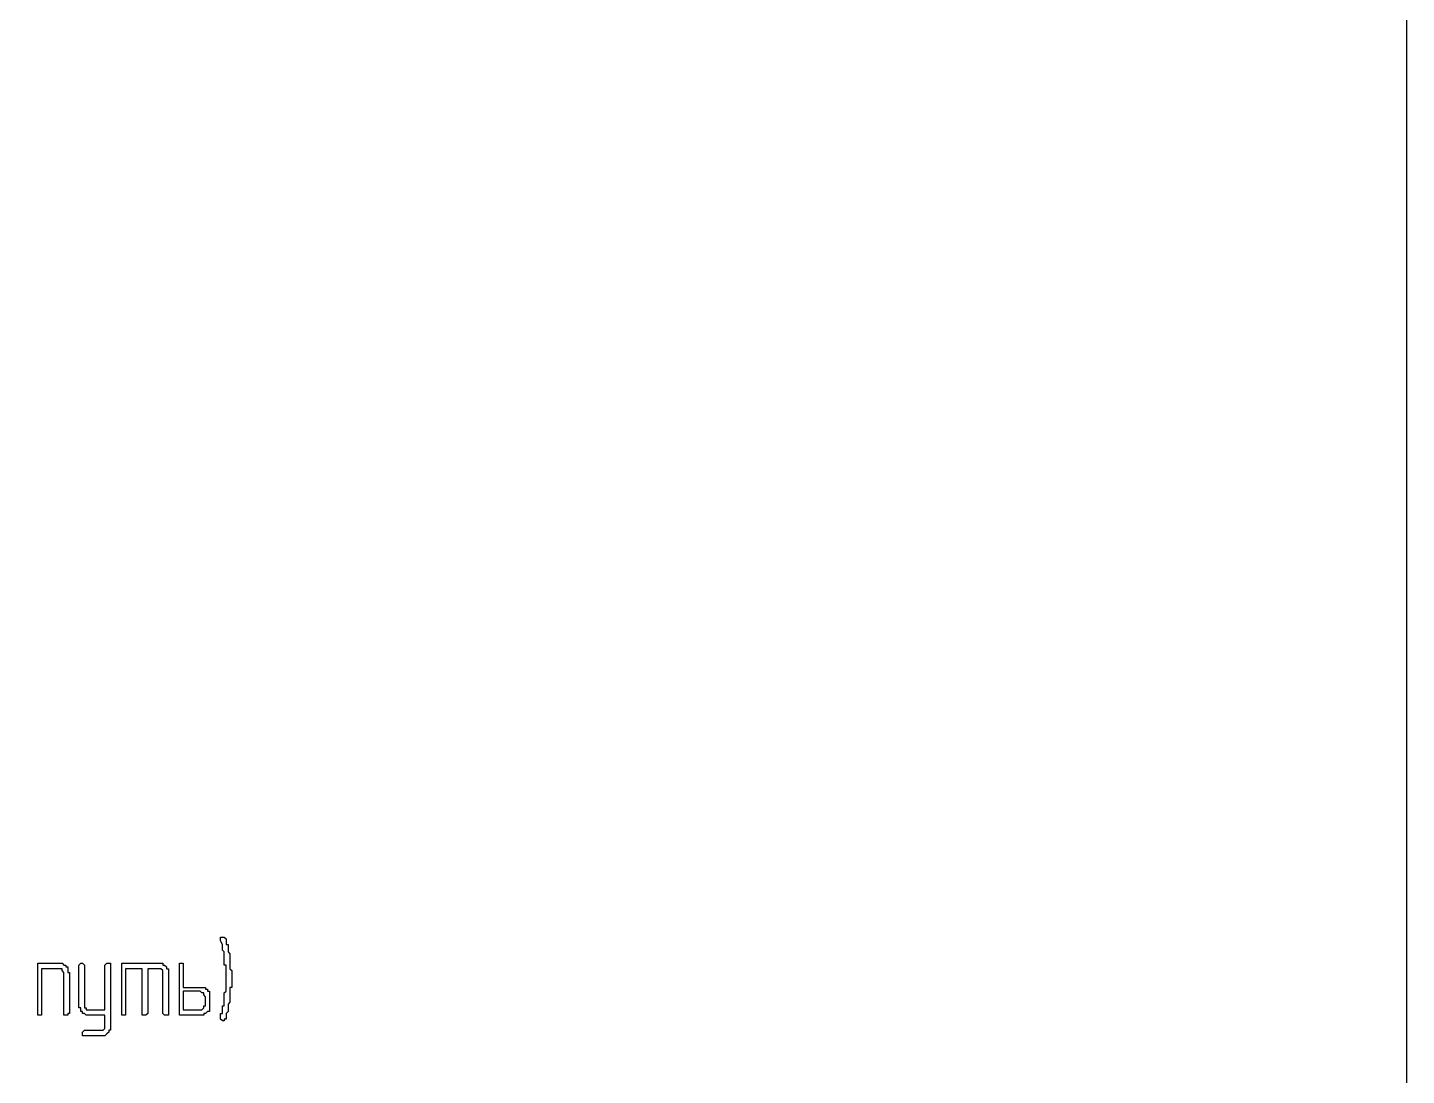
# Model space of a CAD drawing. Header units: millimetres. Extents: x 1 to 1188, y 1 to 840.
# Drawn here: x 1137.83 to 1184.79, y 384.67 to 420.38 of the extents above; entities that cross this region are included whole.
import ezdxf

# ---------------------------------------------------------------- set-up
doc = ezdxf.new("R2010")
doc.units = ezdxf.units.MM
doc.layers.add('GEOMETRY', color=7, linetype='Continuous')

msp = doc.modelspace()

# ---------------------------------------------------------------- linework, layer by layer
at = {"layer": 'GEOMETRY'}
for points in [[(1184.79, 5.658), (20.835, 5.658), (20.835, 836.683), (1184.79, 836.683)], [(1144.594, 386.595), (1144.531, 386.595), (1144.531, 386.531), (1144.468, 386.531), (1144.404, 386.595), (1144.404, 386.785), (1144.468, 386.785), (1144.468, 387.04), (1144.531, 387.04), (1144.531, 387.484), (1144.594, 387.547), (1144.594, 388.436), (1144.531, 388.436), (1144.531, 388.881), (1144.468, 388.944), (1144.468, 389.135), (1144.404, 389.263), (1144.404, 389.389), (1144.531, 389.389), (1144.594, 389.326), (1144.594, 389.135), (1144.658, 389.135), (1144.658, 388.881), (1144.721, 388.818), (1144.721, 388.309), (1144.785, 388.246), (1144.785, 387.675), (1144.721, 387.675), (1144.721, 387.167), (1144.658, 387.103), (1144.658, 386.848), (1144.594, 386.785)], [(1139.26, 386.785), (1139.197, 386.785), (1139.197, 386.722), (1139.07, 386.722), (1139.07, 388.182), (1139.006, 388.246), (1139.006, 388.309), (1138.308, 388.309), (1138.308, 386.722), (1138.181, 386.722), (1138.181, 388.501), (1139.006, 388.501), (1139.07, 388.436), (1139.133, 388.436), (1139.133, 388.373), (1139.197, 388.373), (1139.197, 388.182), (1139.26, 388.182)], [(1140.467, 386.722), (1139.832, 386.722), (1139.769, 386.785), (1139.705, 386.785), (1139.705, 386.848), (1139.642, 386.848), (1139.642, 386.977), (1139.578, 386.977), (1139.578, 388.436), (1139.642, 388.501), (1139.705, 388.501), (1139.769, 388.436), (1139.769, 386.977), (1139.832, 386.977), (1139.832, 386.913), (1140.467, 386.913), (1140.467, 388.436), (1140.531, 388.501), (1140.657, 388.501), (1140.657, 386.214), (1140.594, 386.214), (1140.594, 386.151), (1140.531, 386.088), (1140.467, 386.023), (1139.705, 386.023), (1139.705, 386.151), (1139.769, 386.214), (1140.404, 386.214), (1140.467, 386.278)], [(1141.738, 388.309), (1141.166, 388.309), (1141.166, 386.722), (1141.039, 386.722), (1141.039, 388.501), (1142.435, 388.501), (1142.435, 388.436), (1142.498, 388.436), (1142.563, 388.373), (1142.563, 388.309), (1142.627, 388.309), (1142.627, 386.722), (1142.498, 386.722), (1142.435, 386.785), (1142.435, 388.246), (1142.372, 388.309), (1141.928, 388.309), (1141.928, 386.785), (1141.864, 386.722), (1141.738, 386.722)], [(1143.134, 387.675), (1143.896, 387.675), (1143.896, 387.61), (1143.959, 387.61), (1143.959, 387.547), (1144.023, 387.547), (1144.023, 386.848), (1143.959, 386.848), (1143.896, 386.785), (1143.832, 386.785), (1143.832, 386.722), (1143.007, 386.722), (1143.007, 388.501), (1143.134, 388.501)], [(1143.134, 387.547), (1143.134, 386.913), (1143.769, 386.913), (1143.832, 386.977), (1143.832, 387.04), (1143.896, 387.04), (1143.896, 387.357), (1143.832, 387.42), (1143.832, 387.484), (1143.769, 387.484), (1143.706, 387.547)]]:
    msp.add_lwpolyline(points, close=True, dxfattribs=at)

doc.saveas('drawing.dxf')
